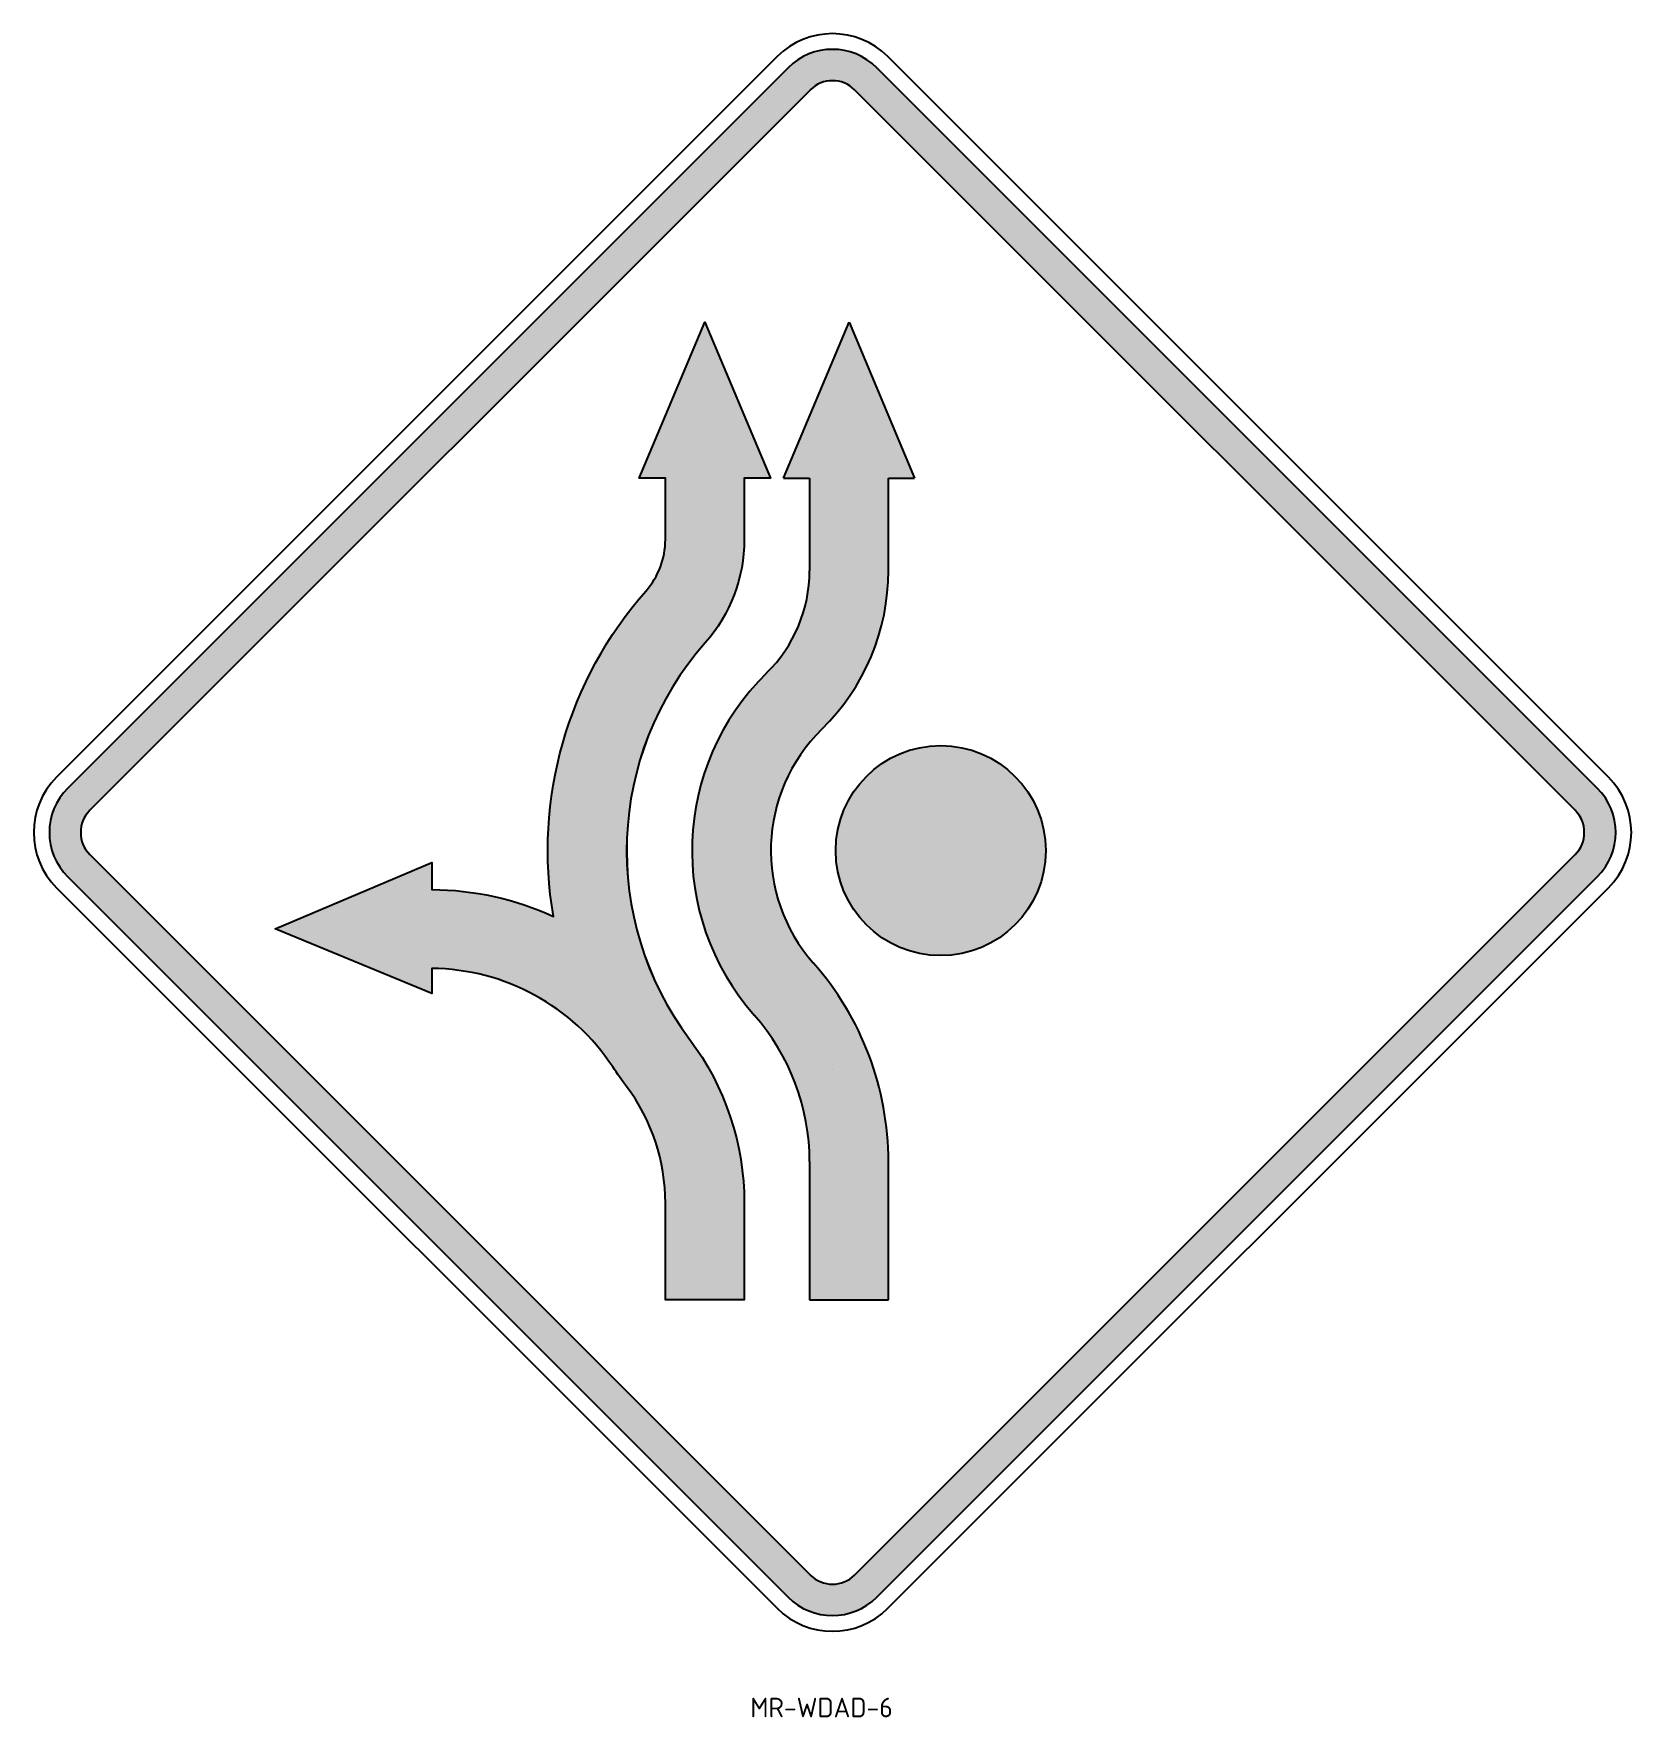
# Model space of a CAD drawing. Extents: x 126 to 330, y 41 to 256.
import ezdxf

# ---------------------------------------------------------------- set-up
doc = ezdxf.new("R2010")
doc.units = 0
doc.header["$MEASUREMENT"] = 0
doc.linetypes.add('CENTERX2', pattern=[101.6, 63.5, -12.7, 12.7, -12.7])
doc.layers.get('DEFPOINTS').update_dxf_attribs({"linetype": 'CONTINUOUS'})
for name, color, linetype in [('L25', 1, 'CONTINUOUS'), ('L35', 3, 'CONTINUOUS'), ('T25', 1, 'CONTINUOUS'), ('TBLK25', 1, 'CONTINUOUS')]:
    doc.layers.add(name, color=color, linetype=linetype)
doc.styles.add('ISO', font='iso3098b.shx')

msp = doc.modelspace()

# ---------------------------------------------------------------- hatches: boundary and pattern name
at = {"layer": 'T25', "linetype": 'CENTERX2'}
for points in [[(216.66, 191.19), (216.66, 199.02), (219.99, 199.02), (211.62, 218.91), (203.26, 199.02), (206.59, 199.02), (206.59, 191.19, -0.182676), (204.12, 184.66, 0.226508), (192.3, 143.11, 0.105492), (176.79, 146.53), (176.79, 149.96), (156.79, 141.5), (176.79, 133.25), (176.79, 136.47, -0.249359), (199.88, 123.89, 0.01503), (201.62, 121.42, -0.162265), (206.59, 106.5), (206.59, 94.17), (216.66, 94.17), (216.66, 106.5, 0.162278), (209.67, 127.46, -0.355492), (211.67, 178, 0.182676)], [(255.12, 151.5, 1), (228.32, 151.5, 1)]]:
    msp.add_hatch(color=256, dxfattribs=at).paths.add_polyline_path(points)
h = msp.add_hatch(color=256, dxfattribs=at)
h.paths.add_polyline_path([(227.92, 213.89), (221.66, 199.02), (224.99, 199.02), (224.99, 187.21, -0.201513), (219.51, 174.16, 0.398872), (217.92, 130.51, -0.182676), (224.99, 111.82), (224.99, 94.17), (227.92, 94.17), (227.92, 134.1, 0.025608), (225.47, 137.17, -0.398872), (226.56, 166.97, 0.017388), (227.92, 168.4)])
h.paths.add_polyline_path([(235.06, 199.02), (238.39, 199.02), (230.02, 218.91), (227.92, 213.89), (227.92, 168.4, 0.183482), (235.06, 187.21)])
h.paths.add_polyline_path([(235.06, 111.82, 0.156336), (227.92, 134.1), (227.92, 94.17), (235.06, 94.17)])
at = {"layer": 'TBLK25', "linetype": 'CENTERX2'}
h = msp.add_hatch(color=256, dxfattribs=at)
h.paths.add_polyline_path([(322.67, 156.64, -0.198872), (323.84, 153.82), (327.84, 153.82, 0.198872), (325.49, 159.47), (233.57, 251.4, 0.198872), (227.91, 253.74), (227.91, 249.74, -0.198872), (230.74, 248.57)])
h.paths.add_polyline_path([(225.09, 248.57, -0.198952), (227.91, 249.74), (227.91, 253.74, 0.198952), (222.26, 251.4), (130.33, 159.47, 0.198872), (127.99, 153.82), (131.99, 153.82, -0.198872), (133.16, 156.64)])
h.paths.add_polyline_path([(222.26, 56.23, 0.198952), (227.91, 53.89), (227.91, 57.89, -0.198952), (225.09, 59.06), (133.16, 150.99, -0.198952), (131.99, 153.82), (127.99, 153.82, 0.198952), (130.33, 148.16)])
h.paths.add_polyline_path([(230.74, 59.06, -0.198872), (227.91, 57.89), (227.91, 53.89, 0.198872), (233.57, 56.23), (325.49, 148.16, 0.198952), (327.84, 153.82), (323.84, 153.82, -0.198952), (322.67, 150.99)])

# ---------------------------------------------------------------- linework, layer by layer
at = {"layer": 'DEFPOINTS', "color": 0, "linetype": 'BYBLOCK'}
msp.add_point((241.72, 151.5), dxfattribs=at)
at = {"layer": 'L25'}
for p, q in [((221.66, 199.02), (230.02, 218.91)), ((230.02, 218.91), (238.39, 199.02)), ((221.66, 199.02), (224.99, 199.02)), ((224.99, 199.02), (224.99, 187.21)), ((235.06, 199.02), (238.39, 199.02)), ((235.06, 187.21), (235.06, 199.02)), ((224.99, 111.82), (224.99, 94.17)), ((235.06, 94.17), (235.06, 111.82)), ((224.99, 94.17), (235.06, 94.17))]:
    msp.add_line(p, q, dxfattribs=at)
msp.add_lwpolyline([(216.66, 94.17), (206.59, 94.17), (206.59, 106.5, 0.162265), (201.62, 121.42, -0.01503), (199.88, 123.89, 0.249359), (176.79, 136.47), (176.79, 133.25), (156.79, 141.5), (176.79, 149.96), (176.79, 146.53, -0.105492), (192.3, 143.11, -0.226508), (204.12, 184.66, 0.182676), (206.59, 191.19), (206.59, 199.02), (203.26, 199.02), (211.62, 218.91), (219.99, 199.02), (216.66, 199.02), (216.66, 191.19, -0.182676), (211.67, 178, 0.355492), (209.67, 127.46, -0.162278), (216.66, 106.5), (216.66, 94.17), (206.59, 94.17), (206.59, 106.5)], format="xyb", dxfattribs=at)
msp.add_circle((241.72, 151.5), 13.4, dxfattribs=at)
msp.add_circle((241.72, 151.5), 13.4, dxfattribs=at)
for centre, radius, start, end in [((206.72, 187.21), 18.27, 314.427, 0), ((206.72, 187.21), 28.33, 314.427, 0), ((241.72, 151.5), 40.07, 138.5904, 216.8699), ((241.72, 151.5), 31.73, 134.427, 221.4096), ((241.72, 151.5), 21.67, 134.427, 221.4096), ((196.72, 111.82), 38.33, 360, 41.4096), ((196.72, 111.82), 28.27, 0, 41.4096)]:
    msp.add_arc(centre, radius, start, end, dxfattribs=at)
at = {"layer": 'L35'}
for p, q in [((220.84, 252.81), (128.92, 160.89)), ((326.91, 160.89), (234.98, 252.81)), ((128.92, 146.74), (220.84, 54.82)), ((234.98, 54.82), (326.91, 146.74))]:
    msp.add_line(p, q, dxfattribs=at)
for centre, start, end in [((227.91, 245.74), 45, 135), ((135.99, 153.81), 135, 225), ((319.84, 153.81), 315, 45), ((227.91, 61.89), 225, 315)]:
    msp.add_arc(centre, 10, start, end, dxfattribs=at)
at = {"layer": 'T25', "linetype": 'CENTERX2'}
msp.add_line((227.97, 123.54), (227.97, 123.54), dxfattribs=at)
at = {"layer": 'TBLK25', "color": 1}
for p, q in [((222.26, 251.4), (130.33, 159.47)), ((325.49, 159.47), (233.57, 251.4)), ((225.09, 248.57), (133.16, 156.64)), ((322.67, 156.64), (230.74, 248.57)), ((133.16, 150.99), (225.09, 59.06)), ((230.74, 59.06), (322.67, 150.99)), ((130.33, 148.16), (222.26, 56.23)), ((233.57, 56.23), (325.49, 148.16))]:
    msp.add_line(p, q, dxfattribs=at)
for centre, radius, start, end in [((227.91, 245.74), 8, 45, 135), ((227.91, 245.74), 4, 45, 135), ((135.99, 153.81), 8, 135, 225), ((319.84, 153.81), 8, 315, 45), ((135.99, 153.81), 4, 135, 225), ((319.84, 153.81), 4, 315, 45), ((227.91, 61.89), 4, 225, 315), ((227.91, 61.89), 8, 225, 315)]:
    msp.add_arc(centre, radius, start, end, dxfattribs=at)

# ---------------------------------------------------------------- texts
at = {"layer": 'T25', "linetype": 'CENTERX2', "style": 'ISO'}
msp.add_text('MR-WDAD-6', height=2.5, dxfattribs=at).set_placement((217.42, 40.91))

doc.saveas('drawing.dxf')
